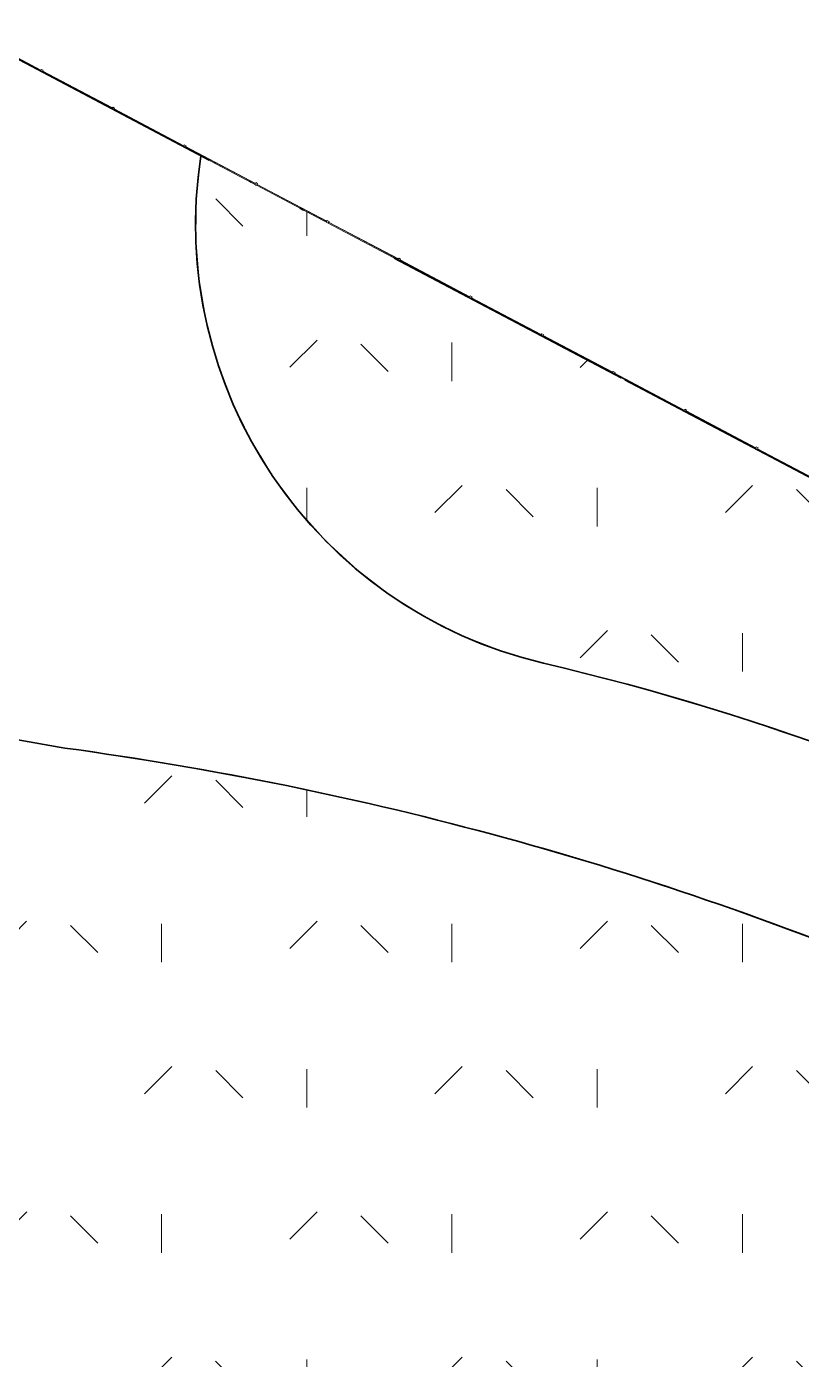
# Model space of a CAD drawing. Header units: metres. Extents: x -207 to 292, y -187 to 169.
# Drawn here: x 55.81 to 74.97, y 35.8 to 68.75 of the extents above; entities that cross this region are included whole.
import ezdxf

# ---------------------------------------------------------------- set-up
doc = ezdxf.new("R2010")
doc.units = ezdxf.units.M
doc.linetypes.add('IMPORT-IMPORT-LÍMITE2 _2_', pattern=[36.83, 6.35, -2.54, 0, -2.54, 25.4, 0, 0, 0])
for name, color, linetype, lineweight in [('A-GLAZ-CWMG', 7, 'Continuous', 9), ('ACHURADO', 7, 'Continuous', 9), ('BORDE CAMINO', 7, 'Continuous', 35), ('C-TOPO', 7, 'Continuous', 9), ('linea propiedad', 7, 'IMPORT-IMPORT-LÍMITE2 _2_', 35)]:
    doc.layers.add(name, color=color, linetype=linetype, lineweight=lineweight)
doc.layers.add('PR10-ARQ-PL-001-Emplazamiento-C-1_dwg', color=7, linetype='Continuous', lineweight=9, true_color=0x767676)
pattern_1 = [(90, (-655750.258, -5498481.082), (-3.592, 3.592), [0.9525, -6.232]), (45, (-655750.258, -5498481.082), (-3.5921024484, 3.5921024484), [0.9525, -4.127]), (135, (-655750.258, -5498481.082), (-3.5921024484, -3.5921024484), [0.9525, -4.127])]

# ---------------------------------------------------------------- blocks, each defined once
blk = doc.blocks.new('PR10-ARQ-PL-001-Emplazamiento-C-1_dwg_Circular Mullion - 5mm-517344-PLANTA EMPLAZAMIENTO-674655-PLANTA EMPLAZAMIENTO ACTUALIZADO')
at = {"layer": 'A-GLAZ-CWMG', "flags": 128}
for points in [[(-84.442, 139.656), (-83.711, 141.464), (-83.713, 141.465), (-83.716, 141.466), (-84.446, 139.658), (-84.444, 139.657)], [(-84.444, 139.657), (-83.713, 141.465)]]:
    blk.add_lwpolyline(points, close=True, dxfattribs=at)
blk = doc.blocks.new('PR10-ARQ-PL-001-Emplazamiento-C-1_dwg_Rectangular Mullion - 50 x 50 mm-517346-PLANTA EMPLAZAMIENTO-674657-PLANTA EMPLAZAMIENTO ACTUALIZADO')
at = {"layer": 'A-GLAZ-CWMG', "flags": 128}
blk.add_lwpolyline([(0.025, 0.025), (-0.025, 0.025), (-0.025, -0.025), (0.025, -0.025)], close=True, dxfattribs=at)
blk = doc.blocks.new('PR10-ARQ-PL-001-Emplazamiento-C-1_dwg_Rectangular Mullion - 50 x 50 mm-517357-PLANTA EMPLAZAMIENTO-674659-PLANTA EMPLAZAMIENTO ACTUALIZADO')
at = {"layer": 'A-GLAZ-CWMG', "flags": 128}
blk.add_lwpolyline([(0.025, 0.025), (0.025, -0.025), (-0.025, -0.025), (-0.025, 0.025)], close=True, dxfattribs=at)
blk = doc.blocks.new('PR10-ARQ-PL-001-Emplazamiento-C-1_dwg-674643-PLANTA EMPLAZAMIENTO ACTUALIZADO')
at = {"layer": 'ACHURADO'}
h = blk.add_hatch(dxfattribs=at)
h.set_pattern_fill('FP_1', color=256, style=0, pattern_type=2)
h.set_pattern_definition(pattern_1)
h.paths.add_polyline_path([(59.041, -16.039), (59.364, -16.033), (59.687, -16.016), (60.008, -15.986), (60.647, -15.89), (60.963, -15.823), (61.276, -15.745), (61.586, -15.654), (61.893, -15.552), (62.195, -15.438), (62.493, -15.313), (62.785, -15.176), (63.072, -15.028), (63.354, -14.87), (63.629, -14.701), (63.929, -14.498), (64.158, -14.331), (64.412, -14.131), (64.658, -13.922), (64.896, -13.704), (65.124, -13.389), (65.342, -13.067), (65.748, -12.404), (65.934, -12.064), (66.111, -11.717), (66.276, -11.365), (66.43, -11.009), (66.573, -10.647), (66.704, -10.282), (66.824, -9.912), (66.932, -9.539), (67.114, -8.783), (67.186, -8.401), (67.247, -8.017), (67.296, -7.632), (67.332, -7.245), (67.357, -6.857), (67.369, -6.469), (67.369, -6.08), (67.357, -5.692), (67.333, -5.304), (67.296, -4.917), (67.248, -4.531), (67.145, -4.229), (67.031, -3.931), (66.905, -3.637), (66.768, -3.349), (66.62, -3.066), (66.46, -2.79), (66.289, -2.52), (66.108, -2.257), (65.917, -2.001), (65.716, -1.754), (65.505, -1.514), (65.285, -1.283), (65.055, -1.06), (64.817, -0.847), (64.571, -0.644), (64.318, -0.45), (64.056, -0.267), (63.788, -0.094), (63.513, 0.068), (63.231, 0.219), (62.944, 0.359), (62.652, 0.487), (62.355, 0.604), (62.053, 0.709), (61.748, 0.802), (61.439, 0.883), (5.169, 22.379), (4.873, 21.694), (5.024, 21.629), (4.838, 21.197), (4.475, 21.353), (4.661, 21.785), (5.064, 22.42), (-8.141, 27.464), (-11.428, 19.295), (-11.308, 19.263), (-10.055, 22.413), (17.624, 11.442), (13.769, 2.141), (23.162, -1.582), (22.598, -2.976), (22.412, -2.902), (22.901, -1.694), (13.506, 2.03), (17.362, 11.331), (-9.943, 22.154), (-11.202, 18.99), (-12.658, 19.567), (-15.42, 12.653), (12.68, 1.43), (12.748, 1.614), (12.594, 1.671), (12.757, 2.112), (13.128, 1.975), (12.965, 1.534), (12.865, 1.357), (13.051, 1.282), (13.056, 1.293), (18.049, -1.169), (18.54, -1.447), (19.037, -1.715), (19.539, -1.974), (20.045, -2.224), (20.557, -2.464), (21.072, -2.694), (21.592, -2.915), (22.116, -3.125), (22.643, -3.326), (56.499, -15.638), (56.809, -15.73), (57.121, -15.811), (57.437, -15.879), (57.755, -15.936), (58.075, -15.98), (58.396, -16.012), (58.719, -16.031)])
h.paths.add_polyline_path([(59.435, -14.371), (59.32, -14.791), (59.507, -14.398), (59.652, -14.451), (59.815, -14.011), (59.445, -13.873), (59.281, -14.314)])
h.paths.add_polyline_path([(59.169, -15.31), (59.097, -15.283), (59.474, -14.266), (59.451, -14.243), (59.426, -14.184), (59.426, -14.151), (59.45, -14.091), (59.5, -14.051), (59.531, -14.042), (59.596, -14.048), (59.624, -14.063), (59.666, -14.112), (59.678, -14.176), (59.657, -14.237), (59.609, -14.279), (59.546, -14.293), (59.47, -14.498)])
h.paths.add_polyline_path([(4.383, 63.836), (3.539, 60.674), (-14.168, 65.398), (-13.344, 68.488), (-11.308, 67.954)])
h.paths.add_polyline_path([(74.079, 11.515), (74.419, 11.517), (74.759, 11.532), (75.098, 11.559), (75.436, 11.598), (75.773, 11.649), (76.107, 11.712), (76.439, 11.787), (76.768, 11.874), (77.093, 11.974), (77.415, 12.084), (77.732, 12.207), (78.045, 12.34), (78.353, 12.485), (78.655, 12.641), (78.952, 12.808), (79.242, 12.985), (79.803, 13.371), (80.072, 13.579), (80.334, 13.796), (87.871, 25.73), (88.01, 26.122), (88.137, 26.518), (88.253, 26.918), (88.357, 27.321), (88.448, 27.727), (88.528, 28.135), (88.596, 28.545), (88.651, 28.958), (88.695, 29.371), (88.726, 29.786), (88.745, 30.202), (88.752, 30.618), (88.747, 31.034), (88.729, 31.449), (88.699, 31.864), (88.657, 32.278), (88.602, 32.691), (88.536, 33.101), (88.457, 33.51), (88.367, 33.916), (88.264, 34.319), (88.15, 34.719), (88.024, 35.116), (87.886, 35.509), (87.738, 35.897), (87.577, 36.28), (87.405, 36.659), (87.223, 37.033), (87.029, 37.401), (86.824, 37.764), (86.297, 38.565), (86.017, 38.954), (85.727, 39.337), (85.428, 39.711), (85.118, 40.078), (84.799, 40.436), (84.471, 40.786), (84.133, 41.127), (83.787, 41.459), (83.432, 41.781), (83.069, 42.094), (82.698, 42.398), (82.318, 42.692), (81.931, 42.975), (81.537, 43.249), (81.136, 43.512), (80.728, 43.764), (80.313, 44.005), (79.466, 44.455), (79.034, 44.662), (78.596, 44.859), (77.219, 45.433), (76.281, 45.811), (75.338, 46.178), (74.048, 46.657), (72.639, 47.151), (71.523, 47.529), (70.56, 47.838), (69.324, 48.214), (67.648, 48.694), (66.591, 48.976), (65.641, 49.218), (64.706, 49.444), (63.72, 49.67), (62.731, 49.884), (61.74, 50.086), (60.746, 50.276), (59.75, 50.454), (58.645, 50.636), (57.752, 50.773), (56.75, 50.915), (47.138, 52.618), (4.383, 63.836), (4.455, 64.106), (-13.253, 68.83), (-13.344, 68.488), (-37.173, 74.741), (-37.73, 74.868), (-38.29, 74.983), (-38.852, 75.087), (-39.416, 75.178), (-39.983, 75.257), (-40.55, 75.324), (-41.119, 75.379), (-41.689, 75.422), (-42.26, 75.452), (-42.831, 75.47), (-43.403, 75.476), (-43.974, 75.469), (-44.546, 75.451), (-45.116, 75.42), (-45.686, 75.377), (-46.29, 75.317), (-46.823, 75.254), (-47.389, 75.174), (-47.953, 75.083), (-48.515, 74.979), (-49.075, 74.863), (-49.632, 74.735), (-50.186, 74.595), (-50.737, 74.444), (-51.285, 74.28), (-51.829, 74.105), (-52.369, 73.919), (-53.282, 73.572), (-53.437, 73.511), (-53.964, 73.29), (-54.486, 73.057), (-55.004, 72.814), (-55.515, 72.559), (-56.744, 71.906), (-57.096, 71.695), (-57.441, 71.473), (-57.779, 71.241), (-58.11, 70.999), (-58.433, 70.746), (-58.748, 70.483), (-59.055, 70.211), (-59.353, 69.929), (-59.642, 69.638), (-59.922, 69.339), (-60.454, 68.714), (-60.704, 68.39), (-60.945, 68.058), (-61.176, 67.718), (-61.395, 67.372), (-61.604, 67.019), (-61.802, 66.66), (-61.87, 66.421), (-61.925, 66.178), (-61.969, 65.934), (-62.001, 65.687), (-62.02, 65.44), (-62.027, 65.191), (-62.022, 64.943), (-62.005, 64.695), (-61.975, 64.448), (-61.933, 64.203), (-61.88, 63.961), (-61.814, 63.721), (-61.736, 63.485), (-61.647, 63.253), (-61.546, 63.026), (-61.435, 62.804), (-61.312, 62.588), (-61.179, 62.378), (-61.036, 62.175), (-60.883, 61.979), (-60.72, 61.792), (-60.549, 61.612), (-60.368, 61.441), (-50.261, 51.92), (-50.001, 51.703), (-49.733, 51.495), (-49.459, 51.296), (-49.178, 51.107), (-48.891, 50.927), (-48.598, 50.756), (-48.299, 50.596), (-47.995, 50.446), (-47.687, 50.305), (-47.373, 50.176), (-47.056, 50.057), (-46.735, 49.949), (-46.41, 49.851), (-36.452, 46.747), (-35.977, 46.589), (-35.734, 46.527), (-35.489, 46.476), (-35.241, 46.437), (-34.992, 46.409), (-34.742, 46.393), (-34.491, 46.388), (-34.241, 46.395), (-33.991, 46.414), (-33.742, 46.445), (-33.495, 46.487), (-33.25, 46.54), (-32.77, 46.681), (-32.535, 46.769), (-32.304, 46.867), (-32.078, 46.975), (-31.858, 47.094), (-31.643, 47.224), (-31.45, 47.401), (-31.249, 47.57), (-31.041, 47.729), (-30.825, 47.877), (-30.602, 48.016), (-30.373, 48.143), (-30.138, 48.26), (-29.898, 48.365), (-29.653, 48.459), (-29.404, 48.541), (-29.152, 48.611), (-28.896, 48.67), (-28.638, 48.716), (-28.378, 48.749), (-28.117, 48.771), (-27.855, 48.78), (-27.593, 48.776), (-27.331, 48.76), (-27.07, 48.732), (-24.049, 48.124), (-23.556, 49.669), (-25.589, 50.294), (-22.166, 61.011), (-15.021, 58.813), (-18.448, 48.083), (-20.309, 48.655), (-20.499, 48.062), (-5.734, 43.445), (-2.274, 54.307), (4.216, 52.278), (0.775, 41.473), (44.657, 23.108), (70.133, 12.433), (70.443, 12.292), (70.757, 12.162), (71.076, 12.044), (71.4, 11.937), (71.726, 11.843), (72.056, 11.759), (72.389, 11.688), (72.724, 11.629), (73.061, 11.583), (73.399, 11.548), (73.739, 11.525)])
h.paths.add_polyline_path([(21.235, 33.748), (18.993, 34.754), (19.006, 34.782), (18.943, 34.811), (21.382, 40.36), (23.596, 39.341), (23.56, 39.258), (23.681, 39.203), (21.238, 33.756)])
h.paths.add_polyline_path([(18.447, 34.97), (16.233, 35.988), (18.672, 41.537), (20.887, 40.519), (20.81, 40.346), (20.848, 40.329), (18.483, 35.052)])
h.paths.add_polyline_path([(15.019, 36.371), (12.777, 37.376), (13.084, 38.06), (15.244, 42.974), (17.51, 41.926), (15.032, 36.401)])
h.paths.add_polyline_path([(2.765, 57.283), (1.587, 57.283), (1.592, 57.399), (1.609, 57.513), (1.637, 57.625), (1.676, 57.735), (1.726, 57.839), (1.785, 57.938), (1.854, 58.031), (1.932, 58.117), (2.018, 58.195), (2.111, 58.263), (2.21, 58.323), (2.314, 58.372), (2.423, 58.411), (2.535, 58.439), (2.65, 58.456), (2.765, 58.456), (2.765, 57.399)])
h.paths.add_polyline_path([(2.765, 56.104), (2.765, 57.283), (3.944, 57.283), (3.939, 57.168), (3.922, 57.053), (3.894, 56.941), (3.85, 56.822), (3.805, 56.727), (3.746, 56.628), (3.677, 56.535), (3.599, 56.45), (3.513, 56.372), (3.42, 56.303), (3.321, 56.244), (3.217, 56.194), (3.108, 56.155), (2.995, 56.127), (2.881, 56.11)])
h = blk.add_hatch(dxfattribs=at)
h.set_pattern_fill('FP_1', color=256, style=0, pattern_type=2)
h.set_pattern_definition(pattern_1)
h.paths.add_polyline_path([(143.978, 0.142), (151.813, 17.148), (60.117, 65.559), (60.067, 65.193), (60.029, 64.825), (60.004, 64.457), (59.991, 64.087), (59.99, 63.718), (60.001, 63.348), (60.024, 62.98), (60.06, 62.612), (60.108, 62.245), (60.168, 61.881), (60.24, 61.518), (60.324, 61.158), (60.42, 60.801), (60.527, 60.448), (60.647, 60.098), (60.777, 59.752), (60.92, 59.411), (61.073, 59.075), (61.238, 58.744), (61.413, 58.419), (61.599, 58.1), (62.002, 57.48), (62.219, 57.181), (62.446, 56.889), (62.682, 56.605), (62.927, 56.329), (63.182, 56.061), (63.445, 55.801), (63.716, 55.551), (63.996, 55.309), (64.284, 55.077), (64.579, 54.855), (64.881, 54.642), (65.191, 54.44), (65.828, 54.067), (66.156, 53.896), (66.489, 53.736), (66.828, 53.588), (67.171, 53.451), (67.518, 53.325), (67.87, 53.211), (68.225, 53.108), (68.583, 53.017), (69.457, 52.806), (70.327, 52.582), (71.195, 52.346), (72.919, 51.839), (73.776, 51.567), (74.629, 51.284), (75.478, 50.989), (76.323, 50.682), (77.163, 50.364), (77.999, 50.034), (78.831, 49.693), (79.658, 49.34), (80.479, 48.976), (81.296, 48.601), (82.107, 48.214), (82.913, 47.817), (83.714, 47.408), (84.509, 46.988), (85.096, 46.617), (85.557, 46.315), (86.071, 45.963), (86.631, 45.561), (87.077, 45.228), (87.568, 44.846), (88.052, 44.454), (88.528, 44.052), (88.996, 43.641), (89.456, 43.221), (89.907, 42.791), (90.349, 42.353), (90.783, 41.905), (91.207, 41.45), (91.622, 40.985), (92.028, 40.513), (92.425, 40.032), (92.811, 39.544), (93.188, 39.048), (93.911, 38.034), (94.257, 37.516), (94.593, 36.991), (94.919, 36.46), (95.233, 35.923), (95.537, 35.379), (95.83, 34.829), (96.111, 34.274), (96.382, 33.713), (96.641, 33.146), (96.889, 32.575), (97.125, 31.998), (97.35, 31.418), (97.563, 30.832), (97.764, 30.243), (97.954, 29.649), (98.131, 29.052), (98.297, 28.452), (98.45, 27.848), (98.667, 27.402), (98.895, 26.961), (99.135, 26.526), (99.385, 26.097), (99.646, 25.675), (99.918, 25.259), (100.201, 24.851), (100.797, 24.057), (101.11, 23.671), (101.433, 23.294), (101.765, 22.925), (102.106, 22.565), (102.457, 22.213), (102.817, 21.871), (103.185, 21.538), (103.562, 21.214), (103.946, 20.9), (104.339, 20.596), (104.739, 20.302), (105.147, 20.019), (105.562, 19.746), (105.983, 19.484), (106.412, 19.233), (106.846, 18.992), (115.548, 14.377), (123.046, 9.665), (135.384, 3.822), (142.66, 0.721), (143.318, 0.429)])
at = {"layer": 'BORDE CAMINO', "flags": 128}
blk.add_lwpolyline([(56.75, 50.915), (47.138, 52.618), (-36.067, 74.45)], dxfattribs=at)
at = {"layer": 'BORDE CAMINO'}
for centre, radius, start, end in [((71.141, 63.873), 11.153, 171.3027, 256.7819), ((53.652, -10.468), 65.218, 61.76212, 76.75819), ((45.577, -31.762), 83.429, 67.01638, 82.30372)]:
    blk.add_arc(centre, radius, start, end, dxfattribs=at)
at = {"layer": 'C-TOPO', "flags": 128}
for points in [[(54.908, 68.309), (57.963, 66.696), (58.808, 66.25), (61.221, 64.976), (61.324, 64.922), (61.364, 64.901), (61.379, 64.892), (61.489, 64.835), (63.548, 63.747), (65.311, 62.817), (66.903, 61.976), (68.359, 61.208), (69.497, 60.607), (71.204, 59.706), (72.826, 58.849), (73.479, 58.505), (74.033, 58.212), (75.109, 57.644)], [(60.117, 65.559), (58.808, 66.25), (57.963, 66.696), (55.486, 68.004)], [(75.574, 46.087), (74.066, 46.64), (72.961, 47.044), (72.665, 47.142), (70.582, 47.827), (70.318, 47.914), (69.842, 48.053), (67.648, 48.694), (67.571, 48.714), (67.062, 48.845), (66.87, 48.894), (64.953, 49.385), (62.236, 49.986), (61.245, 50.171), (59.592, 50.479), (59.522, 50.493), (59.501, 50.496), (59.136, 50.552), (57.212, 50.845), (56.75, 50.915), (56.452, 50.968), (53.495, 51.492)], [(75.574, 46.087), (74.066, 46.64), (72.961, 47.044), (72.665, 47.142), (70.582, 47.827), (70.318, 47.914), (69.842, 48.053), (67.648, 48.694), (67.571, 48.714), (67.062, 48.845), (66.87, 48.894), (64.953, 49.385), (62.236, 49.986), (61.245, 50.171), (59.592, 50.479), (59.522, 50.493), (59.501, 50.496), (59.136, 50.552), (57.212, 50.845), (56.75, 50.915), (56.452, 50.968), (53.495, 51.492)], [(75.603, 50.944), (74.837, 51.202), (74.509, 51.313), (74.025, 51.475), (73.292, 51.722), (70.998, 52.4), (70.954, 52.413), (70.439, 52.544), (68.591, 53.016), (67.726, 53.262), (67.591, 53.3), (66.695, 53.648), (66.622, 53.677), (65.692, 54.142), (64.81, 54.691), (64.704, 54.772), (63.983, 55.321), (63.714, 55.567), (63.218, 56.024), (62.521, 56.796), (61.9, 57.629), (61.797, 57.797), (61.359, 58.517), (61.312, 58.612), (61.195, 58.852), (60.902, 59.451), (60.83, 59.642), (60.535, 60.424), (60.423, 60.831), (60.26, 61.426), (60.16, 61.996), (60.08, 62.45), (60.061, 62.68), (59.995, 63.486), (60.004, 64.231), (60.008, 64.525), (60.117, 65.559)], [(75.109, 57.644), (74.033, 58.212), (73.479, 58.505), (72.826, 58.849), (71.204, 59.706), (69.497, 60.607), (68.359, 61.208), (66.903, 61.976), (65.311, 62.817), (63.548, 63.747), (61.489, 64.835), (61.379, 64.892), (61.364, 64.901), (61.324, 64.922), (61.221, 64.976), (60.117, 65.559), (60.008, 64.525), (60.004, 64.231), (59.995, 63.486), (60.061, 62.68), (60.08, 62.45), (60.16, 61.996), (60.26, 61.426), (60.423, 60.831), (60.535, 60.424), (60.83, 59.642), (60.902, 59.451), (61.195, 58.852), (61.312, 58.612), (61.359, 58.517), (61.797, 57.797), (61.9, 57.629), (62.521, 56.796), (63.218, 56.024), (63.714, 55.567), (63.983, 55.321), (64.704, 54.772), (64.81, 54.691), (65.692, 54.142), (66.622, 53.677), (66.695, 53.648), (67.591, 53.3), (67.726, 53.262), (68.591, 53.016), (70.439, 52.544), (70.954, 52.413), (70.998, 52.4), (73.292, 51.722), (74.025, 51.475), (74.509, 51.313), (74.837, 51.202), (75.603, 50.944)]]:
    blk.add_lwpolyline(points, dxfattribs=at)
at = {"layer": 'linea propiedad', "flags": 128}
blk.add_lwpolyline([(143.795, -0.255), (151.813, 17.148), (-83.704, 141.488), (-161.771, -49.779), (-137.14, -85.351), (-83.167, -127.74), (-59.701, -140.481)], dxfattribs=at)
for p, rotation in [((-93.076, -1.244), 264.1728744364905), ((-93.076, -1.244), 264.1728744364905), ((-93.076, -1.244), 264.1728744364905), ((-91.307, -2.178), 264.1728744364905), ((-91.307, -2.178), 264.1728744364904), ((-91.307, -2.178), 264.1728744364904), ((-89.539, -3.111), 264.1728744364902), ((-89.539, -3.111), 264.1728744364902), ((-89.539, -3.111), 264.1728744364902), ((-87.77, -4.045), 264.1728744364907), ((-87.77, -4.045), 264.1728744364907), ((-87.77, -4.045), 264.1728744364907), ((-86.001, -4.979), 264.1728744364902), ((-86.001, -4.979), 264.1728744364902), ((-86.001, -4.979), 264.1728744364904), ((-84.232, -5.912), 264.1728744364904), ((-84.232, -5.912), 264.1728744364904), ((-84.232, -5.912), 264.1728744364902), ((-82.464, -6.846), 264.1728744364904), ((-82.464, -6.846), 264.1728744364904), ((-82.464, -6.846), 264.1728744364904), ((-80.695, -7.779), 264.1728744364905), ((-80.695, -7.779), 264.1728744364907), ((-80.695, -7.779), 264.1728744364907), ((-78.926, -8.713), 264.1728744364907), ((-78.926, -8.713), 264.1728744364904), ((-78.926, -8.713), 264.1728744364904), ((-77.157, -9.647), 264.1728744364904), ((-77.157, -9.647), 264.1728744364904), ((-77.157, -9.647), 264.1728744364904), ((-75.389, -10.58), 264.1728744364903), ((-75.389, -10.58), 264.1728744364903), ((-75.389, -10.58), 264.1728744364903), ((-73.62, -11.514), 264.1728744364905), ((-73.62, -11.514), 264.1728744364905), ((-73.62, -11.514), 264.1728744364905)]:
    blk.add_blockref('PR10-ARQ-PL-001-Emplazamiento-C-1_dwg_Circular Mullion - 5mm-517344-PLANTA EMPLAZAMIENTO-674655-PLANTA EMPLAZAMIENTO ACTUALIZADO', p, dxfattribs=dict(rotation=rotation))
at = {"extrusion": (0, 0, -1), "rotation": 27.82712556350956}
for name, p in [('PR10-ARQ-PL-001-Emplazamiento-C-1_dwg_Rectangular Mullion - 50 x 50 mm-517346-PLANTA EMPLAZAMIENTO-674657-PLANTA EMPLAZAMIENTO ACTUALIZADO', (-56.179, 67.662)), ('PR10-ARQ-PL-001-Emplazamiento-C-1_dwg_Rectangular Mullion - 50 x 50 mm-517357-PLANTA EMPLAZAMIENTO-674659-PLANTA EMPLAZAMIENTO ACTUALIZADO', (-56.179, 67.662)), ('PR10-ARQ-PL-001-Emplazamiento-C-1_dwg_Rectangular Mullion - 50 x 50 mm-517346-PLANTA EMPLAZAMIENTO-674657-PLANTA EMPLAZAMIENTO ACTUALIZADO', (-57.948, 66.729)), ('PR10-ARQ-PL-001-Emplazamiento-C-1_dwg_Rectangular Mullion - 50 x 50 mm-517357-PLANTA EMPLAZAMIENTO-674659-PLANTA EMPLAZAMIENTO ACTUALIZADO', (-57.948, 66.729)), ('PR10-ARQ-PL-001-Emplazamiento-C-1_dwg_Rectangular Mullion - 50 x 50 mm-517346-PLANTA EMPLAZAMIENTO-674657-PLANTA EMPLAZAMIENTO ACTUALIZADO', (-59.717, 65.795)), ('PR10-ARQ-PL-001-Emplazamiento-C-1_dwg_Rectangular Mullion - 50 x 50 mm-517357-PLANTA EMPLAZAMIENTO-674659-PLANTA EMPLAZAMIENTO ACTUALIZADO', (-59.717, 65.795)), ('PR10-ARQ-PL-001-Emplazamiento-C-1_dwg_Rectangular Mullion - 50 x 50 mm-517346-PLANTA EMPLAZAMIENTO-674657-PLANTA EMPLAZAMIENTO ACTUALIZADO', (-61.486, 64.862)), ('PR10-ARQ-PL-001-Emplazamiento-C-1_dwg_Rectangular Mullion - 50 x 50 mm-517357-PLANTA EMPLAZAMIENTO-674659-PLANTA EMPLAZAMIENTO ACTUALIZADO', (-61.486, 64.862)), ('PR10-ARQ-PL-001-Emplazamiento-C-1_dwg_Rectangular Mullion - 50 x 50 mm-517346-PLANTA EMPLAZAMIENTO-674657-PLANTA EMPLAZAMIENTO ACTUALIZADO', (-63.254, 63.928)), ('PR10-ARQ-PL-001-Emplazamiento-C-1_dwg_Rectangular Mullion - 50 x 50 mm-517357-PLANTA EMPLAZAMIENTO-674659-PLANTA EMPLAZAMIENTO ACTUALIZADO', (-63.254, 63.928)), ('PR10-ARQ-PL-001-Emplazamiento-C-1_dwg_Rectangular Mullion - 50 x 50 mm-517346-PLANTA EMPLAZAMIENTO-674657-PLANTA EMPLAZAMIENTO ACTUALIZADO', (-65.023, 62.994)), ('PR10-ARQ-PL-001-Emplazamiento-C-1_dwg_Rectangular Mullion - 50 x 50 mm-517357-PLANTA EMPLAZAMIENTO-674659-PLANTA EMPLAZAMIENTO ACTUALIZADO', (-65.023, 62.994)), ('PR10-ARQ-PL-001-Emplazamiento-C-1_dwg_Rectangular Mullion - 50 x 50 mm-517346-PLANTA EMPLAZAMIENTO-674657-PLANTA EMPLAZAMIENTO ACTUALIZADO', (-66.792, 62.061)), ('PR10-ARQ-PL-001-Emplazamiento-C-1_dwg_Rectangular Mullion - 50 x 50 mm-517357-PLANTA EMPLAZAMIENTO-674659-PLANTA EMPLAZAMIENTO ACTUALIZADO', (-66.792, 62.061)), ('PR10-ARQ-PL-001-Emplazamiento-C-1_dwg_Rectangular Mullion - 50 x 50 mm-517346-PLANTA EMPLAZAMIENTO-674657-PLANTA EMPLAZAMIENTO ACTUALIZADO', (-68.56, 61.127)), ('PR10-ARQ-PL-001-Emplazamiento-C-1_dwg_Rectangular Mullion - 50 x 50 mm-517357-PLANTA EMPLAZAMIENTO-674659-PLANTA EMPLAZAMIENTO ACTUALIZADO', (-68.56, 61.127)), ('PR10-ARQ-PL-001-Emplazamiento-C-1_dwg_Rectangular Mullion - 50 x 50 mm-517346-PLANTA EMPLAZAMIENTO-674657-PLANTA EMPLAZAMIENTO ACTUALIZADO', (-70.329, 60.194)), ('PR10-ARQ-PL-001-Emplazamiento-C-1_dwg_Rectangular Mullion - 50 x 50 mm-517357-PLANTA EMPLAZAMIENTO-674659-PLANTA EMPLAZAMIENTO ACTUALIZADO', (-70.329, 60.194)), ('PR10-ARQ-PL-001-Emplazamiento-C-1_dwg_Rectangular Mullion - 50 x 50 mm-517346-PLANTA EMPLAZAMIENTO-674657-PLANTA EMPLAZAMIENTO ACTUALIZADO', (-72.098, 59.26)), ('PR10-ARQ-PL-001-Emplazamiento-C-1_dwg_Rectangular Mullion - 50 x 50 mm-517357-PLANTA EMPLAZAMIENTO-674659-PLANTA EMPLAZAMIENTO ACTUALIZADO', (-72.098, 59.26)), ('PR10-ARQ-PL-001-Emplazamiento-C-1_dwg_Rectangular Mullion - 50 x 50 mm-517346-PLANTA EMPLAZAMIENTO-674657-PLANTA EMPLAZAMIENTO ACTUALIZADO', (-73.867, 58.326)), ('PR10-ARQ-PL-001-Emplazamiento-C-1_dwg_Rectangular Mullion - 50 x 50 mm-517357-PLANTA EMPLAZAMIENTO-674659-PLANTA EMPLAZAMIENTO ACTUALIZADO', (-73.867, 58.326))]:
    blk.add_blockref(name, p, dxfattribs=at)
blk = doc.blocks.new('Circular Mullion - 5mm-517344-PLANTA EMPLAZAMIENTO ACTUALIZADO')
at = {"layer": 'A-GLAZ-CWMG'}
for p, q in [((-83.716, 141.466), (-84.446, 139.658)), ((-84.444, 139.657), (-83.713, 141.465)), ((-83.713, 141.465), (-84.444, 139.657)), ((-84.442, 139.656), (-83.711, 141.464)), ((-83.713, 141.465), (-83.716, 141.466)), ((-83.711, 141.464), (-83.713, 141.465)), ((-84.446, 139.658), (-84.444, 139.657)), ((-84.444, 139.657), (-84.442, 139.656))]:
    blk.add_line(p, q, dxfattribs=at)
blk = doc.blocks.new('Rectangular Mullion - 50 x 50 mm-517346-PLANTA EMPLAZAMIENTO ACTUALIZADO')
at = {"layer": 'A-GLAZ-CWMG'}
for p, q in [((0.025, 0.025), (-0.025, 0.025)), ((-0.025, 0.025), (-0.025, -0.025)), ((0.025, -0.025), (0.025, 0.025)), ((-0.025, -0.025), (0.025, -0.025))]:
    blk.add_line(p, q, dxfattribs=at)
blk = doc.blocks.new('Rectangular Mullion - 50 x 50 mm-517357-PLANTA EMPLAZAMIENTO ACTUALIZADO')
at = {"layer": 'A-GLAZ-CWMG'}
for p, q in [((-0.025, -0.025), (-0.025, 0.025)), ((-0.025, 0.025), (0.025, 0.025)), ((0.025, 0.025), (0.025, -0.025)), ((0.025, -0.025), (-0.025, -0.025))]:
    blk.add_line(p, q, dxfattribs=at)

msp = doc.modelspace()

# ---------------------------------------------------------------- linework, layer by layer
at = {"layer": 'C-TOPO'}
for p, q in [((54.908, 68.309), (57.963, 66.696)), ((57.963, 66.696), (55.486, 68.004)), ((57.963, 66.696), (58.808, 66.25)), ((58.808, 66.25), (57.963, 66.696)), ((58.808, 66.25), (61.221, 64.976)), ((58.808, 66.25), (60.117, 65.559)), ((60.117, 65.559), (60.008, 64.525)), ((60.008, 64.525), (60.117, 65.559)), ((61.221, 64.976), (60.117, 65.559)), ((61.221, 64.976), (61.324, 64.922)), ((61.324, 64.922), (61.221, 64.976)), ((61.324, 64.922), (61.364, 64.901)), ((61.364, 64.901), (61.324, 64.922)), ((61.364, 64.901), (61.379, 64.892)), ((61.379, 64.892), (61.364, 64.901)), ((61.379, 64.892), (61.489, 64.835)), ((61.489, 64.835), (61.379, 64.892)), ((61.489, 64.835), (63.548, 63.747)), ((63.548, 63.747), (61.489, 64.835)), ((60.008, 64.525), (60.004, 64.231)), ((60.004, 64.231), (60.008, 64.525)), ((60.004, 64.231), (59.995, 63.486)), ((59.995, 63.486), (60.004, 64.231)), ((63.548, 63.747), (65.311, 62.817)), ((65.311, 62.817), (63.548, 63.747)), ((59.995, 63.486), (60.061, 62.68)), ((60.061, 62.68), (59.995, 63.486)), ((60.061, 62.68), (60.08, 62.45)), ((60.08, 62.45), (60.061, 62.68)), ((65.311, 62.817), (66.903, 61.976)), ((66.903, 61.976), (65.311, 62.817)), ((60.08, 62.45), (60.16, 61.996)), ((60.16, 61.996), (60.08, 62.45)), ((60.16, 61.996), (60.26, 61.426)), ((60.26, 61.426), (60.16, 61.996)), ((66.903, 61.976), (68.359, 61.208)), ((68.359, 61.208), (66.903, 61.976)), ((60.26, 61.426), (60.423, 60.831)), ((60.423, 60.831), (60.26, 61.426)), ((68.359, 61.208), (69.497, 60.607)), ((69.497, 60.607), (68.359, 61.208)), ((60.423, 60.831), (60.535, 60.424)), ((60.535, 60.424), (60.423, 60.831)), ((60.535, 60.424), (60.83, 59.642)), ((60.83, 59.642), (60.535, 60.424)), ((69.497, 60.607), (71.204, 59.706)), ((71.204, 59.706), (69.497, 60.607)), ((60.83, 59.642), (60.902, 59.451)), ((60.902, 59.451), (60.83, 59.642)), ((71.204, 59.706), (72.826, 58.849)), ((72.826, 58.849), (71.204, 59.706)), ((60.902, 59.451), (61.195, 58.852)), ((61.195, 58.852), (60.902, 59.451)), ((61.195, 58.852), (61.312, 58.612)), ((61.312, 58.612), (61.195, 58.852)), ((72.826, 58.849), (73.479, 58.505)), ((73.479, 58.505), (72.826, 58.849)), ((61.312, 58.612), (61.359, 58.517)), ((61.359, 58.517), (61.312, 58.612)), ((61.359, 58.517), (61.797, 57.797)), ((61.797, 57.797), (61.359, 58.517)), ((73.479, 58.505), (74.033, 58.212)), ((74.033, 58.212), (73.479, 58.505)), ((74.033, 58.212), (75.109, 57.644)), ((75.109, 57.644), (74.033, 58.212)), ((61.797, 57.797), (61.9, 57.629)), ((61.9, 57.629), (61.797, 57.797)), ((61.9, 57.629), (62.521, 56.796)), ((62.521, 56.796), (61.9, 57.629)), ((62.521, 56.796), (63.218, 56.024)), ((63.218, 56.024), (62.521, 56.796)), ((63.218, 56.024), (63.714, 55.567)), ((63.714, 55.567), (63.218, 56.024)), ((63.714, 55.567), (63.983, 55.321)), ((63.983, 55.321), (63.714, 55.567)), ((63.983, 55.321), (64.704, 54.772)), ((64.704, 54.772), (63.983, 55.321)), ((64.704, 54.772), (64.81, 54.691)), ((64.81, 54.691), (64.704, 54.772)), ((64.81, 54.691), (65.692, 54.142)), ((65.692, 54.142), (64.81, 54.691)), ((65.692, 54.142), (66.622, 53.677)), ((66.622, 53.677), (65.692, 54.142)), ((66.622, 53.677), (66.695, 53.648)), ((66.695, 53.648), (66.622, 53.677)), ((66.695, 53.648), (67.591, 53.3)), ((67.591, 53.3), (66.695, 53.648)), ((67.591, 53.3), (67.726, 53.262)), ((67.726, 53.262), (67.591, 53.3)), ((67.726, 53.262), (68.591, 53.016)), ((68.591, 53.016), (67.726, 53.262)), ((68.591, 53.016), (70.439, 52.544)), ((70.439, 52.544), (68.591, 53.016)), ((70.439, 52.544), (70.954, 52.413)), ((70.954, 52.413), (70.439, 52.544)), ((70.954, 52.413), (70.998, 52.4)), ((70.998, 52.4), (70.954, 52.413)), ((70.998, 52.4), (73.292, 51.722)), ((73.292, 51.722), (70.998, 52.4)), ((56.452, 50.968), (53.495, 51.492)), ((53.495, 51.492), (56.452, 50.968)), ((73.292, 51.722), (74.025, 51.475)), ((74.025, 51.475), (73.292, 51.722)), ((74.025, 51.475), (74.509, 51.313)), ((74.509, 51.313), (74.025, 51.475)), ((74.509, 51.313), (74.837, 51.202)), ((74.837, 51.202), (74.509, 51.313)), ((74.837, 51.202), (75.603, 50.944)), ((75.603, 50.944), (74.837, 51.202)), ((56.75, 50.915), (56.452, 50.968)), ((56.452, 50.968), (56.75, 50.915)), ((57.212, 50.845), (56.75, 50.915)), ((56.75, 50.915), (57.212, 50.845)), ((59.136, 50.552), (57.212, 50.845)), ((57.212, 50.845), (59.136, 50.552)), ((59.501, 50.496), (59.136, 50.552)), ((59.136, 50.552), (59.501, 50.496)), ((59.522, 50.493), (59.501, 50.496)), ((59.501, 50.496), (59.522, 50.493)), ((59.592, 50.479), (59.522, 50.493)), ((59.522, 50.493), (59.592, 50.479)), ((61.245, 50.171), (59.592, 50.479)), ((59.592, 50.479), (61.245, 50.171)), ((62.236, 49.986), (61.245, 50.171)), ((61.245, 50.171), (62.236, 49.986)), ((64.953, 49.385), (62.236, 49.986)), ((62.236, 49.986), (64.953, 49.385)), ((66.87, 48.894), (64.953, 49.385)), ((64.953, 49.385), (66.87, 48.894)), ((67.062, 48.845), (66.87, 48.894)), ((66.87, 48.894), (67.062, 48.845)), ((67.571, 48.714), (67.062, 48.845)), ((67.062, 48.845), (67.571, 48.714)), ((67.648, 48.694), (67.571, 48.714)), ((67.571, 48.714), (67.648, 48.694)), ((69.842, 48.053), (67.648, 48.694)), ((67.648, 48.694), (69.842, 48.053)), ((70.318, 47.914), (69.842, 48.053)), ((69.842, 48.053), (70.318, 47.914)), ((70.582, 47.827), (70.318, 47.914)), ((70.318, 47.914), (70.582, 47.827)), ((72.665, 47.142), (70.582, 47.827)), ((70.582, 47.827), (72.665, 47.142)), ((72.961, 47.044), (72.665, 47.142)), ((72.665, 47.142), (72.961, 47.044)), ((74.066, 46.64), (72.961, 47.044)), ((72.961, 47.044), (74.066, 46.64)), ((75.574, 46.087), (74.066, 46.64)), ((74.066, 46.64), (75.574, 46.087))]:
    msp.add_line(p, q, dxfattribs=at)

# ---------------------------------------------------------------- block references
at = {"layer": 'A-GLAZ-CWMG'}
for p, rotation in [((-93.076, -1.244), 264.1728744364905), ((-93.076, -1.244), 264.1728744364905), ((-93.076, -1.244), 264.1728744364905), ((-91.307, -2.178), 264.1728744364905), ((-91.307, -2.178), 264.1728744364904), ((-91.307, -2.178), 264.1728744364904), ((-89.539, -3.111), 264.1728744364902), ((-89.539, -3.111), 264.1728744364902), ((-89.539, -3.111), 264.1728744364902), ((-87.77, -4.045), 264.1728744364907), ((-87.77, -4.045), 264.1728744364907), ((-87.77, -4.045), 264.1728744364907), ((-86.001, -4.979), 264.1728744364902), ((-86.001, -4.979), 264.1728744364902), ((-86.001, -4.979), 264.1728744364904), ((-84.232, -5.912), 264.1728744364904), ((-84.232, -5.912), 264.1728744364904), ((-84.232, -5.912), 264.1728744364902), ((-82.464, -6.846), 264.1728744364904), ((-82.464, -6.846), 264.1728744364904), ((-82.464, -6.846), 264.1728744364904), ((-80.695, -7.779), 264.1728744364905), ((-80.695, -7.779), 264.1728744364907), ((-80.695, -7.779), 264.1728744364907), ((-78.926, -8.713), 264.1728744364907), ((-78.926, -8.713), 264.1728744364904), ((-78.926, -8.713), 264.1728744364904), ((-77.157, -9.647), 264.1728744364904), ((-77.157, -9.647), 264.1728744364904), ((-77.157, -9.647), 264.1728744364904), ((-75.389, -10.58), 264.1728744364903), ((-75.389, -10.58), 264.1728744364903), ((-75.389, -10.58), 264.1728744364903), ((-73.62, -11.514), 264.1728744364905), ((-73.62, -11.514), 264.1728744364905), ((-73.62, -11.514), 264.1728744364905)]:
    msp.add_blockref('Circular Mullion - 5mm-517344-PLANTA EMPLAZAMIENTO ACTUALIZADO', p, dxfattribs=dict(at, rotation=rotation))
at = {"layer": 'A-GLAZ-CWMG', "extrusion": (0, 0, -1), "rotation": 27.82712556350956}
for name, p in [('Rectangular Mullion - 50 x 50 mm-517346-PLANTA EMPLAZAMIENTO ACTUALIZADO', (-56.179, 67.662)), ('Rectangular Mullion - 50 x 50 mm-517357-PLANTA EMPLAZAMIENTO ACTUALIZADO', (-56.179, 67.662)), ('Rectangular Mullion - 50 x 50 mm-517346-PLANTA EMPLAZAMIENTO ACTUALIZADO', (-57.948, 66.729)), ('Rectangular Mullion - 50 x 50 mm-517357-PLANTA EMPLAZAMIENTO ACTUALIZADO', (-57.948, 66.729)), ('Rectangular Mullion - 50 x 50 mm-517346-PLANTA EMPLAZAMIENTO ACTUALIZADO', (-59.717, 65.795)), ('Rectangular Mullion - 50 x 50 mm-517357-PLANTA EMPLAZAMIENTO ACTUALIZADO', (-59.717, 65.795)), ('Rectangular Mullion - 50 x 50 mm-517346-PLANTA EMPLAZAMIENTO ACTUALIZADO', (-61.486, 64.862)), ('Rectangular Mullion - 50 x 50 mm-517357-PLANTA EMPLAZAMIENTO ACTUALIZADO', (-61.486, 64.862)), ('Rectangular Mullion - 50 x 50 mm-517346-PLANTA EMPLAZAMIENTO ACTUALIZADO', (-63.254, 63.928)), ('Rectangular Mullion - 50 x 50 mm-517357-PLANTA EMPLAZAMIENTO ACTUALIZADO', (-63.254, 63.928)), ('Rectangular Mullion - 50 x 50 mm-517346-PLANTA EMPLAZAMIENTO ACTUALIZADO', (-65.023, 62.994)), ('Rectangular Mullion - 50 x 50 mm-517357-PLANTA EMPLAZAMIENTO ACTUALIZADO', (-65.023, 62.994)), ('Rectangular Mullion - 50 x 50 mm-517346-PLANTA EMPLAZAMIENTO ACTUALIZADO', (-66.792, 62.061)), ('Rectangular Mullion - 50 x 50 mm-517357-PLANTA EMPLAZAMIENTO ACTUALIZADO', (-66.792, 62.061)), ('Rectangular Mullion - 50 x 50 mm-517346-PLANTA EMPLAZAMIENTO ACTUALIZADO', (-68.56, 61.127)), ('Rectangular Mullion - 50 x 50 mm-517357-PLANTA EMPLAZAMIENTO ACTUALIZADO', (-68.56, 61.127)), ('Rectangular Mullion - 50 x 50 mm-517346-PLANTA EMPLAZAMIENTO ACTUALIZADO', (-70.329, 60.194)), ('Rectangular Mullion - 50 x 50 mm-517357-PLANTA EMPLAZAMIENTO ACTUALIZADO', (-70.329, 60.194)), ('Rectangular Mullion - 50 x 50 mm-517346-PLANTA EMPLAZAMIENTO ACTUALIZADO', (-72.098, 59.26)), ('Rectangular Mullion - 50 x 50 mm-517357-PLANTA EMPLAZAMIENTO ACTUALIZADO', (-72.098, 59.26)), ('Rectangular Mullion - 50 x 50 mm-517346-PLANTA EMPLAZAMIENTO ACTUALIZADO', (-73.867, 58.326)), ('Rectangular Mullion - 50 x 50 mm-517357-PLANTA EMPLAZAMIENTO ACTUALIZADO', (-73.867, 58.326))]:
    msp.add_blockref(name, p, dxfattribs=at)
at = {"layer": 'PR10-ARQ-PL-001-Emplazamiento-C-1_dwg', "color": 7}
msp.add_blockref('PR10-ARQ-PL-001-Emplazamiento-C-1_dwg-674643-PLANTA EMPLAZAMIENTO ACTUALIZADO', (0, 0), dxfattribs=at)

doc.saveas('drawing.dxf')
